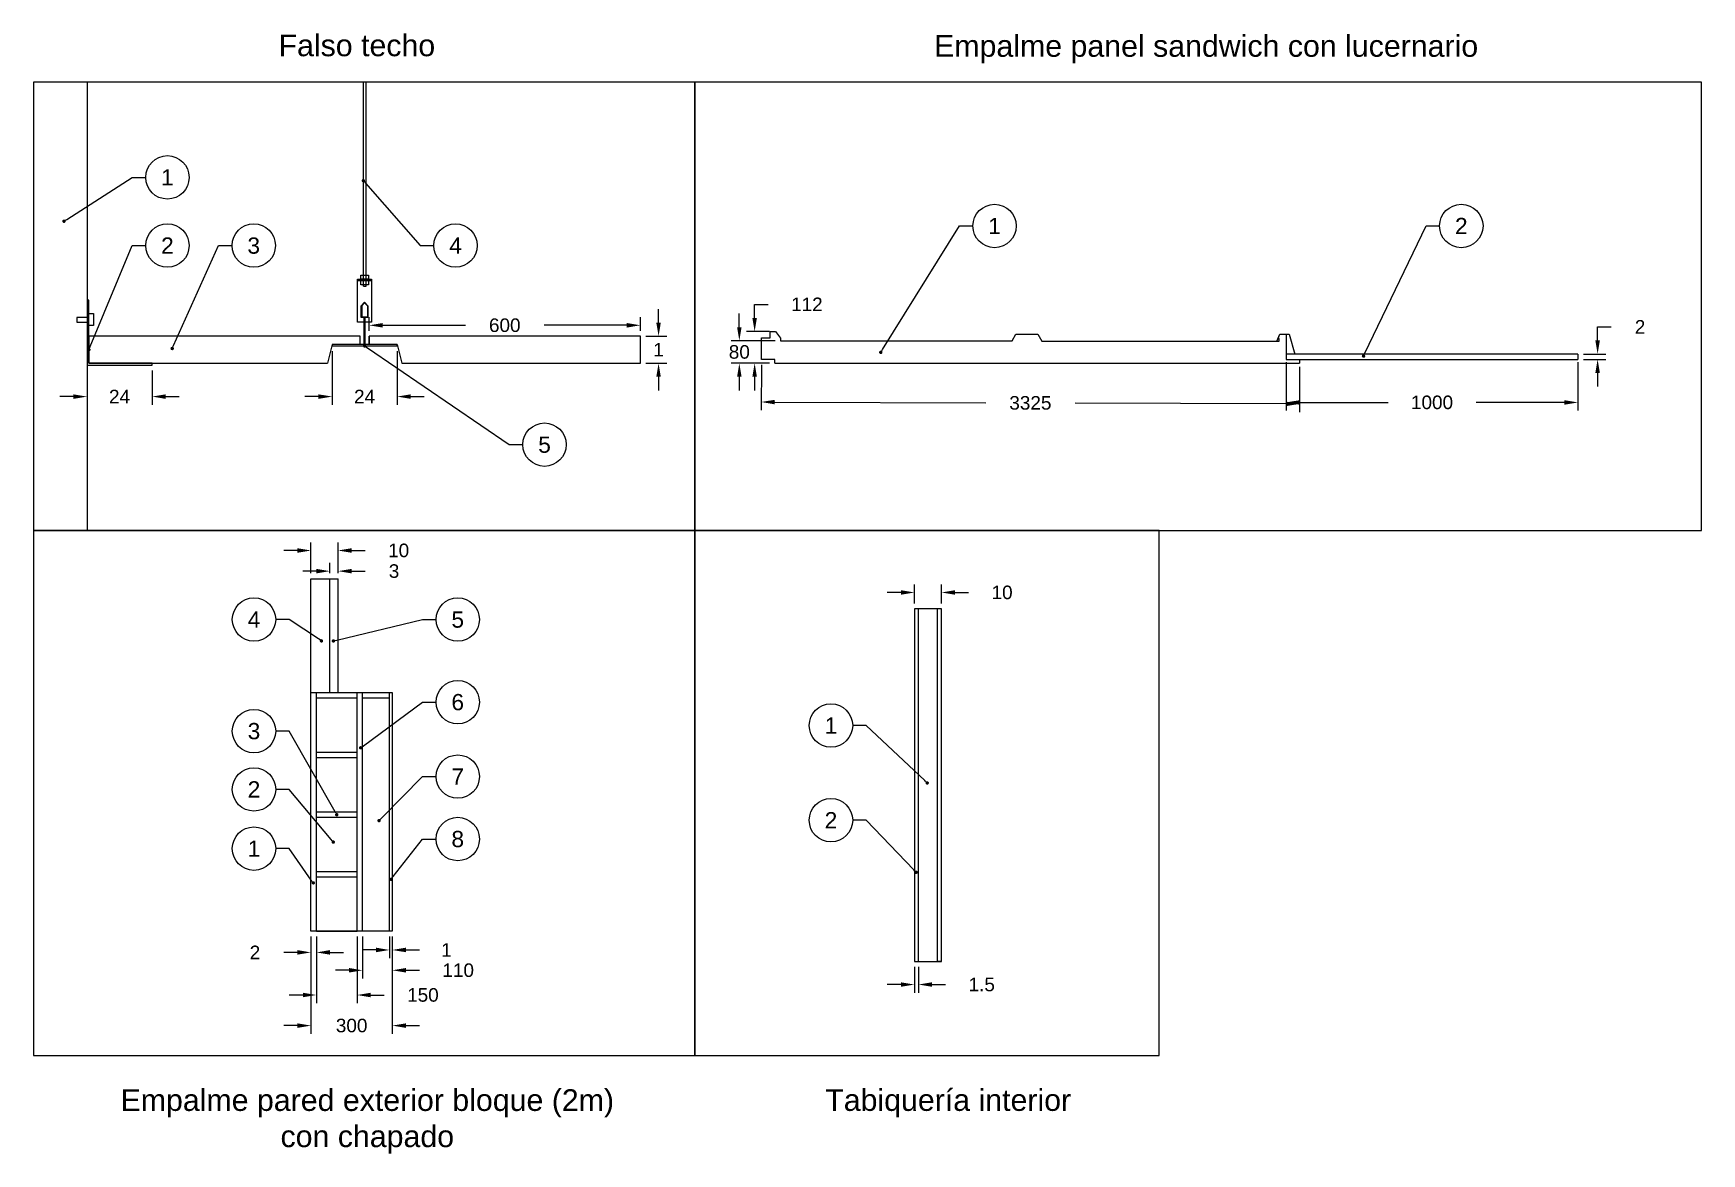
# Model space of a CAD drawing. Header units: millimetres. Extents: x 50.22 to 56.37, y 54.28 to 58.41.
import ezdxf
from ezdxf import colors
from ezdxf.entities.mleader import LeaderData, LeaderLine
from ezdxf.enums import TextEntityAlignment as Align
from ezdxf.math import Vec2, Vec3

# ---------------------------------------------------------------- set-up
doc = ezdxf.new("R2010")
doc.units = ezdxf.units.MM
doc.layers.add('lucernario', color=150, linetype='Continuous')
doc.styles.get("Standard").update_dxf_attribs({"font": 'arial.ttf'})
doc.dimstyles.get("Standard").update_dxf_attribs({"dimtxt": 0.05, "dimasz": 0.05, "dimexe": 0.03, "dimexo": 0.02, "dimgap": 0.09, "dimtad": 0, "dimtih": 1, "dimtoh": 1, "dimdec": 3, "dimzin": 0, "dimdsep": 46, "dimtxsty": 'Standard', "dimcen": 0.09, "dimadec": 0, "dimazin": 0, "dimtfac": 1, "dimtdec": 3, "dimtofl": 0, "dimtmove": 0, "dimatfit": 3, "dimfxl": 1, "dimtolj": 1, "dimtzin": 0, "dimarcsym": 0})

# ---------------------------------------------------------------- blocks, each defined once
blk = doc.blocks.new('*D10')
at = {"color": 0, "lineweight": -2, "transparency": 16777216}
for p, q in [((53.4659, 54.9645), (53.4659, 54.869)), ((53.4809, 54.9645), (53.4809, 54.869)), ((53.4159, 54.899), (53.3659, 54.899)), ((53.5309, 54.899), (53.5809, 54.899))]:
    blk.add_line(p, q, dxfattribs=at)
at = {"color": 0, "transparency": 16777216}
for points in [[(53.4159, 54.9073), (53.4159, 54.8907), (53.4659, 54.899)], [(53.5309, 54.9073), (53.5309, 54.8907), (53.4809, 54.899)]]:
    blk.add_solid(points, dxfattribs=at)
at = {"layer": 'Defpoints', "color": 0, "transparency": 16777216}
for p in [(53.4659, 54.9845), (53.4809, 54.9845), (53.4809, 54.899)]:
    blk.add_point(p, dxfattribs=at)
at = {"color": 0, "transparency": 16777216, "insert": (53.7142, 54.899), "char_height": 0.05, "attachment_point": 5}
blk.add_mtext('\\A1;1.5', dxfattribs=at)
blk = doc.blocks.new('*D11')
at = {"color": 0, "lineweight": -2, "transparency": 16777216}
for p, q in [((53.4659, 56.3045), (53.4659, 56.3749)), ((53.5659, 56.3045), (53.5659, 56.3749)), ((53.4159, 56.3449), (53.3659, 56.3449)), ((53.6159, 56.3449), (53.6659, 56.3449))]:
    blk.add_line(p, q, dxfattribs=at)
at = {"color": 0, "transparency": 16777216}
for points in [[(53.4159, 56.3533), (53.4159, 56.3366), (53.4659, 56.3449)], [(53.6159, 56.3533), (53.6159, 56.3366), (53.5659, 56.3449)]]:
    blk.add_solid(points, dxfattribs=at)
at = {"layer": 'Defpoints', "color": 0, "transparency": 16777216}
for p in [(53.5659, 56.3449), (53.4659, 56.2845), (53.5659, 56.2845)]:
    blk.add_point(p, dxfattribs=at)
at = {"color": 0, "transparency": 16777216, "insert": (53.7893, 56.3449), "char_height": 0.05, "attachment_point": 5}
blk.add_mtext('\\A1;10', dxfattribs=at)
blk = doc.blocks.new('*D12')
at = {"color": 0, "lineweight": -2, "transparency": 16777216}
for p, q in [((51.2607, 55.0756), (51.2607, 54.8304)), ((51.4107, 55.0756), (51.4107, 54.8304)), ((51.2107, 54.8604), (51.1607, 54.8604)), ((51.4607, 54.8604), (51.5107, 54.8604))]:
    blk.add_line(p, q, dxfattribs=at)
at = {"color": 0, "transparency": 16777216}
for points in [[(51.2107, 54.8687), (51.2107, 54.8521), (51.2607, 54.8604)], [(51.4607, 54.8687), (51.4607, 54.8521), (51.4107, 54.8604)]]:
    blk.add_solid(points, dxfattribs=at)
at = {"layer": 'Defpoints', "color": 0, "transparency": 16777216}
for p in [(51.2607, 55.0956), (51.4107, 55.0956), (51.4107, 54.8604)]:
    blk.add_point(p, dxfattribs=at)
at = {"color": 0, "transparency": 16777216, "insert": (51.6535, 54.8604), "char_height": 0.05, "attachment_point": 5}
blk.add_mtext('\\A1;150', dxfattribs=at)
blk = doc.blocks.new('*D14')
at = {"color": 0, "lineweight": -2, "transparency": 16777216}
for p, q in [((51.1907, 56.4997), (51.1407, 56.4997)), ((51.2407, 56.4156), (51.2407, 56.5297)), ((51.3407, 56.4156), (51.3407, 56.5297)), ((51.3907, 56.4997), (51.4407, 56.4997))]:
    blk.add_line(p, q, dxfattribs=at)
at = {"color": 0, "transparency": 16777216}
for points in [[(51.1907, 56.5081), (51.1907, 56.4914), (51.2407, 56.4997)], [(51.3907, 56.5081), (51.3907, 56.4914), (51.3407, 56.4997)]]:
    blk.add_solid(points, dxfattribs=at)
at = {"layer": 'Defpoints', "color": 0, "transparency": 16777216}
for p in [(51.3407, 56.4997), (51.2407, 56.3956), (51.3407, 56.3956)]:
    blk.add_point(p, dxfattribs=at)
at = {"color": 0, "transparency": 16777216, "insert": (51.564, 56.4997), "char_height": 0.05, "attachment_point": 5}
blk.add_mtext('\\A1;10', dxfattribs=at)
blk = doc.blocks.new('*D15')
at = {"color": 0, "lineweight": -2, "transparency": 16777216}
for p, q in [((51.2607, 56.4236), (51.2107, 56.4236)), ((51.3107, 56.4156), (51.3107, 56.4536)), ((51.3407, 56.4156), (51.3407, 56.4536)), ((51.3907, 56.4236), (51.4407, 56.4236))]:
    blk.add_line(p, q, dxfattribs=at)
at = {"color": 0, "transparency": 16777216}
for points in [[(51.2607, 56.4319), (51.2607, 56.4153), (51.3107, 56.4236)], [(51.3907, 56.4319), (51.3907, 56.4153), (51.3407, 56.4236)]]:
    blk.add_solid(points, dxfattribs=at)
at = {"layer": 'Defpoints', "color": 0, "transparency": 16777216}
for p in [(51.3407, 56.4236), (51.3107, 56.3956), (51.3407, 56.3956)]:
    blk.add_point(p, dxfattribs=at)
at = {"color": 0, "transparency": 16777216, "insert": (51.547, 56.4236), "char_height": 0.05, "attachment_point": 5}
blk.add_mtext('\\A1;3', dxfattribs=at)
blk = doc.blocks.new('*D16')
at = {"color": 0, "lineweight": -2, "transparency": 16777216}
for p, q in [((51.2407, 55.0756), (51.2407, 54.9875)), ((51.2607, 55.0756), (51.2607, 54.9875)), ((51.1907, 55.0175), (51.1407, 55.0175)), ((51.3107, 55.0175), (51.3607, 55.0175))]:
    blk.add_line(p, q, dxfattribs=at)
at = {"color": 0, "transparency": 16777216}
for points in [[(51.1907, 55.0259), (51.1907, 55.0092), (51.2407, 55.0175)], [(51.3107, 55.0259), (51.3107, 55.0092), (51.2607, 55.0175)]]:
    blk.add_solid(points, dxfattribs=at)
at = {"layer": 'Defpoints', "color": 0, "transparency": 16777216}
for p in [(51.2407, 55.0956), (51.2607, 55.0956), (51.2407, 55.0175)]:
    blk.add_point(p, dxfattribs=at)
at = {"color": 0, "transparency": 16777216, "insert": (51.0341, 55.0175), "char_height": 0.05, "attachment_point": 5}
blk.add_mtext('\\A1;2', dxfattribs=at)
blk = doc.blocks.new('*D17')
at = {"color": 0, "lineweight": -2, "transparency": 16777216}
for p, q in [((51.4307, 55.0756), (51.4307, 54.9216)), ((51.5407, 55.0756), (51.5407, 54.9216)), ((51.3807, 54.9516), (51.3307, 54.9516)), ((51.5907, 54.9516), (51.6407, 54.9516))]:
    blk.add_line(p, q, dxfattribs=at)
at = {"color": 0, "transparency": 16777216}
for points in [[(51.3807, 54.96), (51.3807, 54.9433), (51.4307, 54.9516)], [(51.5907, 54.96), (51.5907, 54.9433), (51.5407, 54.9516)]]:
    blk.add_solid(points, dxfattribs=at)
at = {"layer": 'Defpoints', "color": 0, "transparency": 16777216}
for p in [(51.4307, 55.0956), (51.5407, 55.0956), (51.5407, 54.9516)]:
    blk.add_point(p, dxfattribs=at)
at = {"color": 0, "transparency": 16777216, "insert": (51.7835, 54.9516), "char_height": 0.05, "attachment_point": 5}
blk.add_mtext('\\A1;110', dxfattribs=at)
blk = doc.blocks.new('*D18')
at = {"color": 0, "lineweight": -2, "transparency": 16777216}
for p, q in [((51.5307, 55.0756), (51.5307, 54.9965)), ((51.5407, 55.0756), (51.5407, 54.9965)), ((51.4807, 55.0265), (51.4307, 55.0265)), ((51.5907, 55.0265), (51.6407, 55.0265))]:
    blk.add_line(p, q, dxfattribs=at)
at = {"color": 0, "transparency": 16777216}
for points in [[(51.4807, 55.0349), (51.4807, 55.0182), (51.5307, 55.0265)], [(51.5907, 55.0349), (51.5907, 55.0182), (51.5407, 55.0265)]]:
    blk.add_solid(points, dxfattribs=at)
at = {"layer": 'Defpoints', "color": 0, "transparency": 16777216}
for p in [(51.5307, 55.0956), (51.5407, 55.0956), (51.5407, 55.0265)]:
    blk.add_point(p, dxfattribs=at)
at = {"color": 0, "transparency": 16777216, "insert": (51.7399, 55.0265), "char_height": 0.05, "attachment_point": 5}
blk.add_mtext('\\A1;1', dxfattribs=at)
blk = doc.blocks.new('*D19')
at = {"color": 0, "lineweight": -2, "transparency": 16777216}
for p, q in [((51.2407, 55.0756), (51.2407, 54.7176)), ((51.5407, 55.0756), (51.5407, 54.7176)), ((51.1907, 54.7476), (51.1407, 54.7476)), ((51.5907, 54.7476), (51.6407, 54.7476))]:
    blk.add_line(p, q, dxfattribs=at)
at = {"color": 0, "transparency": 16777216}
for points in [[(51.1907, 54.7559), (51.1907, 54.7392), (51.2407, 54.7476)], [(51.5907, 54.7559), (51.5907, 54.7392), (51.5407, 54.7476)]]:
    blk.add_solid(points, dxfattribs=at)
at = {"layer": 'Defpoints', "color": 0, "transparency": 16777216}
for p in [(51.2407, 55.0956), (51.5407, 55.0956), (51.5407, 54.7476)]:
    blk.add_point(p, dxfattribs=at)
at = {"color": 0, "transparency": 16777216, "insert": (51.3907, 54.7476), "char_height": 0.05, "attachment_point": 5}
blk.add_mtext('\\A1;300', dxfattribs=at)
blk = doc.blocks.new('*D20')
at = {"color": 0, "lineweight": -2, "transparency": 16777216}
for p, q in [((51.3184, 57.2343), (51.3184, 57.0373)), ((51.5584, 57.2343), (51.5584, 57.0373)), ((51.2684, 57.0673), (51.2184, 57.0673)), ((51.6084, 57.0673), (51.6584, 57.0673))]:
    blk.add_line(p, q, dxfattribs=at)
at = {"color": 0, "transparency": 16777216}
for points in [[(51.2684, 57.0756), (51.2684, 57.0589), (51.3184, 57.0673)], [(51.6084, 57.0756), (51.6084, 57.0589), (51.5584, 57.0673)]]:
    blk.add_solid(points, dxfattribs=at)
at = {"layer": 'Defpoints', "color": 0, "transparency": 16777216}
for p in [(51.3184, 57.2543), (51.5584, 57.2543), (51.5584, 57.0673)]:
    blk.add_point(p, dxfattribs=at)
at = {"color": 0, "transparency": 16777216, "insert": (51.4384, 57.0673), "char_height": 0.05, "attachment_point": 5}
blk.add_mtext('\\A1;24', dxfattribs=at)
blk = doc.blocks.new('*D21')
at = {"color": 0, "lineweight": -2, "transparency": 16777216}
for p, q in [((51.4553, 57.3102), (51.4553, 57.3602)), ((52.4553, 57.3102), (52.4553, 57.3602)), ((51.5053, 57.3302), (51.81, 57.3302)), ((52.4053, 57.3302), (52.1006, 57.3302))]:
    blk.add_line(p, q, dxfattribs=at)
at = {"color": 0, "transparency": 16777216}
for points in [[(51.5053, 57.3385), (51.5053, 57.3218), (51.4553, 57.3302)], [(52.4053, 57.3385), (52.4053, 57.3218), (52.4553, 57.3302)]]:
    blk.add_solid(points, dxfattribs=at)
at = {"layer": 'Defpoints', "color": 0, "transparency": 16777216}
for p in [(51.4553, 57.2902), (52.4553, 57.3302), (52.4553, 57.2902)]:
    blk.add_point(p, dxfattribs=at)
at = {"color": 0, "transparency": 16777216, "insert": (51.9553, 57.3302), "char_height": 0.05, "attachment_point": 5}
blk.add_mtext('\\A1;600', dxfattribs=at)
blk = doc.blocks.new('*D22')
at = {"color": 0, "lineweight": -2, "transparency": 16777216}
for p, q in [((50.4148, 57.1632), (50.4148, 57.0373)), ((50.6548, 57.1632), (50.6548, 57.0373)), ((50.3648, 57.0673), (50.3148, 57.0673)), ((50.7048, 57.0673), (50.7548, 57.0673))]:
    blk.add_line(p, q, dxfattribs=at)
at = {"color": 0, "transparency": 16777216}
for points in [[(50.3648, 57.0756), (50.3648, 57.0589), (50.4148, 57.0673)], [(50.7048, 57.0756), (50.7048, 57.0589), (50.6548, 57.0673)]]:
    blk.add_solid(points, dxfattribs=at)
at = {"layer": 'Defpoints', "color": 0, "transparency": 16777216}
for p in [(50.4148, 57.1832), (50.6548, 57.1832), (50.6548, 57.0673)]:
    blk.add_point(p, dxfattribs=at)
at = {"color": 0, "transparency": 16777216, "insert": (50.5348, 57.0673), "char_height": 0.05, "attachment_point": 5}
blk.add_mtext('\\A1;24', dxfattribs=at)
blk = doc.blocks.new('*D23')
at = {"color": 0, "lineweight": -2, "transparency": 16777216}
for p, q in [((52.8203, 57.3231), (52.8203, 57.3731)), ((52.9519, 57.2731), (52.7903, 57.2731)), ((52.9313, 57.1902), (52.7903, 57.1902)), ((52.8203, 57.1402), (52.8203, 57.0902))]:
    blk.add_line(p, q, dxfattribs=at)
at = {"color": 0, "transparency": 16777216}
for points in [[(52.812, 57.3231), (52.8287, 57.3231), (52.8203, 57.2731)], [(52.812, 57.1402), (52.8287, 57.1402), (52.8203, 57.1902)]]:
    blk.add_solid(points, dxfattribs=at)
at = {"layer": 'Defpoints', "color": 0, "transparency": 16777216}
for p in [(52.8203, 57.2731), (52.9719, 57.2731), (52.9513, 57.1902)]:
    blk.add_point(p, dxfattribs=at)
at = {"color": 0, "transparency": 16777216, "insert": (52.8203, 57.2317), "char_height": 0.05, "attachment_point": 5}
blk.add_mtext('\\A1;80', dxfattribs=at)
blk = doc.blocks.new('*D24')
at = {"color": 0, "lineweight": -2, "transparency": 16777216}
for p, q in [((52.9016, 57.1842), (52.901, 57.0173)), ((54.8866, 57.1773), (54.886, 57.0103)), ((52.9511, 57.0471), (53.7288, 57.0444)), ((54.8361, 57.0405), (54.0584, 57.0432))]:
    blk.add_line(p, q, dxfattribs=at)
at = {"color": 0, "transparency": 16777216}
for points in [[(52.9511, 57.0554), (52.9511, 57.0387), (52.9011, 57.0473)], [(54.8361, 57.0488), (54.8361, 57.0322), (54.8861, 57.0403)]]:
    blk.add_solid(points, dxfattribs=at)
at = {"layer": 'Defpoints', "color": 0, "transparency": 16777216}
for p in [(52.9017, 57.2042), (54.8866, 57.1973), (54.8861, 57.0403)]:
    blk.add_point(p, dxfattribs=at)
at = {"color": 0, "transparency": 16777216, "insert": (53.8936, 57.0438), "char_height": 0.05, "attachment_point": 5}
blk.add_mtext('\\A1;3325', dxfattribs=at)
blk = doc.blocks.new('*D25')
at = {"color": 0, "lineweight": -2, "transparency": 16777216}
for p, q in [((54.8368, 57.1943), (54.8368, 57.0157)), ((55.9127, 57.1943), (55.9127, 57.0157)), ((54.8868, 57.0457), (55.2125, 57.0457)), ((55.8627, 57.0457), (55.5369, 57.0457))]:
    blk.add_line(p, q, dxfattribs=at)
at = {"color": 0, "transparency": 16777216}
for points in [[(54.8868, 57.054), (54.8868, 57.0373), (54.8368, 57.0457)], [(55.8627, 57.054), (55.8627, 57.0373), (55.9127, 57.0457)]]:
    blk.add_solid(points, dxfattribs=at)
at = {"layer": 'Defpoints', "color": 0, "transparency": 16777216}
for p in [(54.8368, 57.2143), (55.9127, 57.2143), (54.8368, 57.0457)]:
    blk.add_point(p, dxfattribs=at)
at = {"color": 0, "transparency": 16777216, "insert": (55.3747, 57.0457), "char_height": 0.05, "attachment_point": 5}
blk.add_mtext('\\A1;1000', dxfattribs=at)
blk = doc.blocks.new('*D27')
at = {"color": 0, "lineweight": -2, "transparency": 16777216}
for p, q in [((55.9853, 57.2743), (55.9853, 57.3243)), ((55.9853, 57.3243), (56.0353, 57.3243)), ((55.9327, 57.2243), (56.0153, 57.2243)), ((55.9327, 57.2043), (56.0153, 57.2043)), ((55.9853, 57.1543), (55.9853, 57.1043))]:
    blk.add_line(p, q, dxfattribs=at)
at = {"color": 0, "transparency": 16777216}
for points in [[(55.9769, 57.2743), (55.9936, 57.2743), (55.9853, 57.2243)], [(55.9769, 57.1543), (55.9936, 57.1543), (55.9853, 57.2043)]]:
    blk.add_solid(points, dxfattribs=at)
at = {"layer": 'Defpoints', "color": 0, "transparency": 16777216}
for p in [(55.9127, 57.2243), (55.9853, 57.2243), (55.9127, 57.2043)]:
    blk.add_point(p, dxfattribs=at)
at = {"color": 0, "transparency": 16777216, "insert": (56.1418, 57.3243), "char_height": 0.05, "attachment_point": 5}
blk.add_mtext('\\A1;2', dxfattribs=at)
blk = doc.blocks.new('_TagCircle')
at = {"color": 0, "linetype": 'ByBlock', "lineweight": -2, "transparency": 16777216}
blk.add_circle((0, 0), 4, dxfattribs=at)
at = {"color": 0, "transparency": 16777216}
blk.add_attdef('NÚMEROETIQUETA', text='', height=3, dxfattribs=at).set_placement((0, -1.5), align=Align.CENTER)
blk = doc.blocks.new('_Dot')
at = {"color": 0, "linetype": 'ByBlock', "lineweight": -2}
blk.add_line((-0.5, 0), (-1, 0), dxfattribs=at)
at = {"color": 0, "linetype": 'ByBlock', "const_width": 0.5}
blk.add_lwpolyline([(-0.25, 0, 1), (0.25, 0, 1)], format="xyb", close=True, dxfattribs=at)
blk = doc.blocks.new('*D31')
at = {"color": 0, "lineweight": -2, "transparency": 16777216}
for p, q in [((52.5225, 57.3402), (52.5225, 57.3902)), ((52.4753, 57.2902), (52.5525, 57.2902)), ((52.4753, 57.1902), (52.5525, 57.1902)), ((52.5225, 57.1402), (52.5225, 57.0902))]:
    blk.add_line(p, q, dxfattribs=at)
at = {"color": 0, "transparency": 16777216}
for points in [[(52.5141, 57.3402), (52.5308, 57.3402), (52.5225, 57.2902)], [(52.5141, 57.1402), (52.5308, 57.1402), (52.5225, 57.1902)]]:
    blk.add_solid(points, dxfattribs=at)
at = {"layer": 'Defpoints', "color": 0, "transparency": 16777216}
for p in [(52.4553, 57.2902), (52.4553, 57.1902), (52.5225, 57.1902)]:
    blk.add_point(p, dxfattribs=at)
at = {"color": 0, "transparency": 16777216, "insert": (52.5225, 57.2402), "char_height": 0.05, "attachment_point": 5}
blk.add_mtext('\\A1;1', dxfattribs=at)
blk = doc.blocks.new('*D32')
at = {"color": 0, "lineweight": -2, "transparency": 16777216}
for p, q in [((52.8768, 57.3574), (52.8768, 57.4074)), ((52.8768, 57.4074), (52.9268, 57.4074)), ((52.9313, 57.3074), (52.8468, 57.3074)), ((52.9313, 57.1902), (52.8468, 57.1902)), ((52.8768, 57.1402), (52.8768, 57.0902))]:
    blk.add_line(p, q, dxfattribs=at)
at = {"color": 0, "transparency": 16777216}
for points in [[(52.8684, 57.3574), (52.8851, 57.3574), (52.8768, 57.3074)], [(52.8684, 57.1402), (52.8851, 57.1402), (52.8768, 57.1902)]]:
    blk.add_solid(points, dxfattribs=at)
at = {"layer": 'Defpoints', "color": 0, "transparency": 16777216}
for p in [(52.8768, 57.3074), (52.9513, 57.3074), (52.9513, 57.1902)]:
    blk.add_point(p, dxfattribs=at)
at = {"color": 0, "transparency": 16777216, "insert": (53.0694, 57.4074), "char_height": 0.05, "attachment_point": 5}
blk.add_mtext('\\A1;112', dxfattribs=at)

msp = doc.modelspace()

# ---------------------------------------------------------------- linework, layer by layer
for p, q in [((50.4148, 58.227), (50.4148, 56.5731)), ((51.4339, 57.4999), (51.4339, 58.227)), ((51.4441, 57.4999), (51.4441, 58.227)), ((51.4122, 57.3422), (51.4122, 57.4999)), ((51.4122, 57.4999), (51.4644, 57.4999)), ((51.4122, 57.4953), (51.4644, 57.4953)), ((51.4339, 57.475), (51.4339, 57.4953)), ((51.4339, 57.475), (51.4441, 57.475)), ((51.4441, 57.475), (51.4441, 57.4953)), ((51.4644, 57.4999), (51.4644, 57.3422)), ((50.4218, 57.4232), (50.4148, 57.4232)), ((50.4218, 57.1902), (50.4218, 57.4232)), ((51.426, 57.4014), (51.438, 57.4149)), ((51.426, 57.3594), (51.426, 57.4014)), ((51.438, 57.4128), (51.428, 57.4014)), ((51.428, 57.4014), (51.428, 57.3612)), ((51.438, 57.4149), (51.4507, 57.4014)), ((51.449, 57.4014), (51.438, 57.4128)), ((51.449, 57.4014), (51.449, 57.3612)), ((51.4507, 57.4014), (51.4507, 57.3594)), ((51.4374, 57.3422), (51.4122, 57.3422)), ((51.4507, 57.3594), (51.426, 57.3594)), ((51.428, 57.3612), (51.449, 57.3612)), ((51.4374, 57.2594), (51.4374, 57.3594)), ((51.4374, 57.3594), (51.4394, 57.3594)), ((51.4394, 57.3594), (51.4394, 57.2594)), ((51.4644, 57.3422), (51.4394, 57.3422)), ((51.4553, 57.2594), (51.4553, 57.2902)), ((52.9017, 57.2042), (52.9017, 57.2842)), ((52.9017, 57.2842), (52.9341, 57.2842)), ((52.9341, 57.2842), (52.9341, 57.3074)), ((52.9341, 57.3074), (52.9542, 57.3074)), ((52.9542, 57.3074), (52.9719, 57.2826)), ((52.9719, 57.2826), (52.9719, 57.2731)), ((53.8265, 57.2731), (53.8405, 57.2973)), ((53.8405, 57.2973), (53.9205, 57.2973)), ((53.9205, 57.2973), (53.9356, 57.2711)), ((54.8022, 57.2711), (54.8136, 57.2973)), ((54.8083, 57.2852), (54.8136, 57.2973)), ((54.8083, 57.2818), (54.8083, 57.2852)), ((54.8111, 57.2818), (54.8083, 57.2818)), ((54.8111, 57.2711), (54.8111, 57.2818)), ((54.8136, 57.2973), (54.8368, 57.2973)), ((54.8136, 57.2973), (54.8475, 57.2973)), ((54.8368, 57.2973), (54.8368, 57.2043)), ((54.8475, 57.2973), (54.8685, 57.2243)), ((51.3184, 57.2597), (51.3022, 57.1902)), ((51.3184, 57.2597), (51.3184, 57.2543)), ((51.4374, 57.2594), (51.3184, 57.2597)), ((51.3184, 57.2543), (51.5584, 57.2543)), ((51.5584, 57.2591), (51.4394, 57.2594)), ((51.5584, 57.2543), (51.5584, 57.2591)), ((51.5584, 57.2591), (51.5761, 57.1902)), ((52.9719, 57.2731), (53.8265, 57.2731)), ((53.9356, 57.2711), (54.8111, 57.2711)), ((50.4148, 57.1832), (50.6548, 57.1832)), ((50.4148, 57.1832), (50.6548, 57.1832)), ((50.6548, 57.1902), (50.4218, 57.1902)), ((50.6548, 57.1832), (50.6548, 57.1902)), ((52.9513, 57.2042), (52.9017, 57.2042)), ((52.9513, 57.1902), (52.9513, 57.2042)), ((52.9513, 57.1902), (54.8866, 57.1902)), ((54.8368, 57.2043), (54.8866, 57.2043)), ((54.8866, 57.2043), (54.8866, 57.1902)), ((51.3107, 55.9756), (51.3107, 56.3956)), ((51.3407, 55.9756), (51.3407, 56.3956)), ((53.4809, 54.9845), (53.4809, 56.2845)), ((53.5509, 54.9845), (53.5509, 56.2845)), ((51.2407, 55.9756), (51.5407, 55.9756)), ((51.2607, 55.0956), (51.2607, 55.9756)), ((51.4107, 55.9556), (51.2607, 55.9556)), ((51.4107, 55.0956), (51.4107, 55.9756)), ((51.4307, 55.0956), (51.4307, 55.9756)), ((51.5307, 55.9556), (51.4307, 55.9556)), ((51.5307, 55.0956), (51.5307, 55.9756)), ((51.2607, 55.7556), (51.4107, 55.7556)), ((51.4107, 55.7356), (51.2607, 55.7356)), ((51.2607, 55.5356), (51.4107, 55.5356)), ((51.4107, 55.5156), (51.2607, 55.5156)), ((51.2607, 55.3156), (51.4107, 55.3156)), ((51.4107, 55.2956), (51.2607, 55.2956)), ((51.2607, 55.0956), (51.4107, 55.0956)), ((53.5659, 54.9845), (53.5509, 54.9845))]:
    msp.add_line(p, q)
for points in [[(50.217, 56.5731), (52.6557, 56.5731), (52.6557, 58.227), (50.217, 58.227)], [(52.6557, 56.5731), (56.3689, 56.5731), (56.3689, 58.227), (52.6557, 58.227)], [(51.4525, 57.4999), (51.4241, 57.4999), (51.4241, 57.5155), (51.4525, 57.5155)], [(51.4525, 57.4797), (51.4241, 57.4797), (51.4241, 57.4953), (51.4525, 57.4953)], [(50.4218, 57.3592), (50.3774, 57.3592), (50.3774, 57.3421), (50.4218, 57.3421)], [(50.4218, 57.3742), (50.439, 57.3742), (50.439, 57.3296), (50.4218, 57.3296)], [(50.217, 54.6371), (52.6557, 54.6371), (52.6557, 56.5731), (50.217, 56.5731)], [(52.6557, 54.6371), (54.3687, 54.6371), (54.3687, 56.5731), (52.6557, 56.5731)], [(53.4659, 54.9845), (53.5659, 54.9845), (53.5659, 56.2845), (53.4659, 56.2845)]]:
    msp.add_lwpolyline(points, close=True)
for points in [[(51.4218, 57.2594), (51.4218, 57.2902), (50.4218, 57.2902), (50.4218, 57.1902), (51.3022, 57.1902)], [(51.5761, 57.1902), (52.4553, 57.1902), (52.4553, 57.2902), (51.4553, 57.2902), (51.4553, 57.2594)], [(51.5407, 55.9756), (51.5407, 55.0956), (51.2407, 55.0956), (51.2407, 56.3956), (51.3407, 56.3956)]]:
    msp.add_lwpolyline(points)
at = {"layer": 'lucernario'}
msp.add_line((55.9127, 57.2243), (55.9127, 57.2043), dxfattribs=at)
msp.add_lwpolyline([(55.9127, 57.2243), (54.8368, 57.2243), (54.8368, 57.2043), (55.9127, 57.2043)], dxfattribs=at)

# ---------------------------------------------------------------- texts
at = {"char_height": 0.08, "attachment_point": 1}
for s, width, insert in [('Falso techo', 0.768606, (51.1211, 58.4025)), ('Empalme panel sandwich con lucernario', 2.168995, (53.5386, 58.4004)), ('\\pxqc;Empalme pared exterior bloque (2m) con chapado', 1.867186, (50.5148, 54.5129)), ('Tabiquería interior', 1.017273, (53.1371, 54.5131))]:
    msp.add_mtext_dynamic_manual_height_columns(s, width=width, gutter_width=12.5, heights=[0], dxfattribs=dict(at, insert=insert))

# ---------------------------------------------------------------- dimensions: what is measured, and where the dimension line sits
for base, p1, p2, text, picture, middle in [((52.8768, 57.3074), (52.9513, 57.1902), (52.9513, 57.3074), '112', '*D32', (53.0694, 57.4074)), ((55.9853, 57.2243), (55.9127, 57.2043), (55.9127, 57.2243), '2', '*D27', (56.1418, 57.3243))]:
    dim = msp.add_linear_dim(base=base, p1=p1, p2=p2, angle=90, text=text, dimstyle='Standard')
    dim.commit()
    dim.dimension.update_dxf_attribs({"geometry": picture, "text_midpoint": middle})
for base, p1, p2, text, picture, middle in [((52.4553, 57.3302), (51.4553, 57.2902), (52.4553, 57.2902), '600', '*D21', (51.9553, 57.3302)), ((54.8368, 57.0457), (55.9127, 57.2143), (54.8368, 57.2143), '1000', '*D25', (55.3747, 57.0457)), ((51.3407, 56.4997), (51.2407, 56.3956), (51.3407, 56.3956), '10', '*D14', (51.564, 56.4997)), ((51.3407, 56.4236), (51.3107, 56.3956), (51.3407, 56.3956), '3', '*D15', (51.547, 56.4236)), ((53.5659, 56.3449), (53.4659, 56.2845), (53.5659, 56.2845), '10', '*D11', (53.7893, 56.3449)), ((51.2407, 55.0175), (51.2607, 55.0956), (51.2407, 55.0956), '2', '*D16', (51.0341, 55.0175)), ((51.5407, 54.7476), (51.2407, 55.0956), (51.5407, 55.0956), '300', '*D19', (51.3907, 54.7476)), ((51.4107, 54.8604), (51.2607, 55.0956), (51.4107, 55.0956), '150', '*D12', (51.6535, 54.8604)), ((51.5407, 54.9516), (51.4307, 55.0956), (51.5407, 55.0956), '110', '*D17', (51.7835, 54.9516)), ((51.5407, 55.0265), (51.5307, 55.0956), (51.5407, 55.0956), '1', '*D18', (51.7399, 55.0265)), ((53.4809, 54.899), (53.4659, 54.9845), (53.4809, 54.9845), '1.5', '*D10', (53.7142, 54.899))]:
    dim = msp.add_linear_dim(base=base, p1=p1, p2=p2, text=text, dimstyle='Standard')
    dim.commit()
    dim.dimension.update_dxf_attribs({"geometry": picture, "text_midpoint": middle})
for base, p1, p2, text, picture, middle in [((52.5225, 57.1902), (52.4553, 57.2902), (52.4553, 57.1902), '1', '*D31', (52.5225, 57.2402)), ((52.8203, 57.2731), (52.9513, 57.1902), (52.9719, 57.2731), '80', '*D23', (52.8203, 57.2317))]:
    dim = msp.add_linear_dim(base=base, p1=p1, p2=p2, angle=90, text=text, dimstyle='Standard')
    dim.commit()
    dim.dimension.update_dxf_attribs({"geometry": picture, "text_midpoint": middle, "dimtype": 160})
for base, p1, p2, picture, middle in [((51.5584, 57.0673), (51.3184, 57.2543), (51.5584, 57.2543), '*D20', (51.4384, 57.0673)), ((50.6548, 57.0673), (50.4148, 57.1832), (50.6548, 57.1832), '*D22', (50.5348, 57.0673))]:
    dim = msp.add_linear_dim(base=base, p1=p1, p2=p2, text='24', dimstyle='Standard')
    dim.commit()
    dim.dimension.update_dxf_attribs({"geometry": picture, "text_midpoint": middle, "dimtype": 160})
dim = msp.add_aligned_dim(p1=(52.9017, 57.2042), p2=(54.8866, 57.1973), distance=-0.157, text='3325', dimstyle='Standard')
dim.commit()
dim.dimension.update_dxf_attribs({"geometry": '*D24', "text_midpoint": (53.8936, 57.0438)})

# ---------------------------------------------------------------- leaders
ml = msp.add_multileader_block('Standard')
ml.set_content('_TagCircle', color=256, scale=0.02)
ml.set_attribute('NÚMEROETIQUETA', '1', width=0)
ml.set_leader_properties()
ml.set_arrow_properties(name='DOT')
ml.build(insert=Vec2(0, 0))
ml.multileader.update_dxf_attribs({"dogleg_length": 1, "arrow_head_size": 0.0125, "scale": 0.05})
ctx = ml.context
ctx.base_point, ctx.scale, ctx.char_height, ctx.arrow_head_size, ctx.landing_gap_size, ctx.plane_origin = Vec3(50.6313, 57.8758), 0.05, 0.025, 0.0125, 0.05, Vec3(50.3299, 57.7139)
notes = []
notes.append((ctx, [(0, (1, 1, 0), (50.5813, 57.8758), (1, 0), 0.05, [(0, [(50.3299, 57.7139)], 0, [])])]))
ctx.block.insert = Vec3(50.7113, 57.8758)
ml = msp.add_multileader_block('Standard')
ml.set_content('_TagCircle', color=256, scale=0.02)
ml.set_attribute('NÚMEROETIQUETA', '4', width=0)
ml.set_leader_properties()
ml.set_arrow_properties(name='DOT')
ml.build(insert=Vec2(0, 0))
ml.multileader.update_dxf_attribs({"dogleg_length": 1, "arrow_head_size": 0.0125, "scale": 0.05})
ctx = ml.context
ctx.base_point, ctx.scale, ctx.char_height, ctx.arrow_head_size, ctx.landing_gap_size, ctx.plane_origin = Vec3(51.6938, 57.6242), 0.05, 0.025, 0.0125, 0.05, Vec3(51.4339, 57.8635)
notes.append((ctx, [(0, (1, 1, 0), (51.6438, 57.6242), (1, 0), 0.05, [(0, [(51.4339, 57.8635)], 0, [])])]))
ctx.block.insert = Vec3(51.7738, 57.6242)
ml = msp.add_multileader_block('Standard')
ml.set_content('_TagCircle', color=256, scale=0.02)
ml.set_attribute('NÚMEROETIQUETA', '1', width=0)
ml.set_leader_properties()
ml.set_arrow_properties(name='DOT')
ml.build(insert=Vec2(0, 0))
ml.multileader.update_dxf_attribs({"dogleg_length": 1, "arrow_head_size": 0.0125, "scale": 0.05})
ctx = ml.context
ctx.base_point, ctx.scale, ctx.char_height, ctx.arrow_head_size, ctx.landing_gap_size, ctx.plane_origin = Vec3(53.6817, 57.6964), 0.05, 0.025, 0.0125, 0.05, Vec3(53.3419, 57.2304)
notes.append((ctx, [(0, (1, 1, 0), (53.6317, 57.6964), (1, 0), 0.05, [(0, [(53.3419, 57.2304)], 0, [])])]))
ctx.block.insert = Vec3(53.7617, 57.6964)
ml = msp.add_multileader_block('Standard')
ml.set_content('_TagCircle', color=256, scale=0.02)
ml.set_attribute('NÚMEROETIQUETA', '2', width=0)
ml.set_leader_properties()
ml.set_arrow_properties(name='DOT')
ml.build(insert=Vec2(0, 0))
ml.multileader.update_dxf_attribs({"dogleg_length": 1, "arrow_head_size": 0.0125, "scale": 0.05})
ctx = ml.context
ctx.base_point, ctx.scale, ctx.char_height, ctx.arrow_head_size, ctx.landing_gap_size, ctx.plane_origin = Vec3(55.4027, 57.6964), 0.05, 0.025, 0.0125, 0.05, Vec3(55.1221, 57.2165)
notes.append((ctx, [(0, (1, 1, 0), (55.3527, 57.6964), (1, 0), 0.05, [(0, [(55.1221, 57.2165)], 0, [])])]))
ctx.block.insert = Vec3(55.4827, 57.6964)
ml = msp.add_multileader_block('Standard')
ml.set_content('_TagCircle', color=256, scale=0.02)
ml.set_attribute('NÚMEROETIQUETA', '2', width=0)
ml.set_leader_properties()
ml.set_arrow_properties(name='DOT')
ml.build(insert=Vec2(0, 0))
ml.multileader.update_dxf_attribs({"dogleg_length": 1, "arrow_head_size": 0.0125, "scale": 0.05})
ctx = ml.context
ctx.base_point, ctx.scale, ctx.char_height, ctx.arrow_head_size, ctx.landing_gap_size, ctx.plane_origin = Vec3(50.6313, 57.6242), 0.05, 0.025, 0.0125, 0.05, Vec3(50.4218, 57.2402)
notes.append((ctx, [(0, (1, 1, 0), (50.5813, 57.6242), (1, 0), 0.05, [(0, [(50.4218, 57.2402)], 0, [])])]))
ctx.block.insert = Vec3(50.7113, 57.6242)
ml = msp.add_multileader_block('Standard')
ml.set_content('_TagCircle', color=256, scale=0.02)
ml.set_attribute('NÚMEROETIQUETA', '3', width=0)
ml.set_leader_properties()
ml.set_arrow_properties(name='DOT')
ml.build(insert=Vec2(0, 0))
ml.multileader.update_dxf_attribs({"dogleg_length": 1, "arrow_head_size": 0.0125, "scale": 0.05})
ctx = ml.context
ctx.base_point, ctx.scale, ctx.char_height, ctx.arrow_head_size, ctx.landing_gap_size, ctx.plane_origin = Vec3(50.9496, 57.6242), 0.05, 0.025, 0.0125, 0.05, Vec3(50.7289, 57.2446)
notes.append((ctx, [(0, (1, 1, 0), (50.8996, 57.6242), (1, 0), 0.05, [(0, [(50.7289, 57.2446)], 0, [])])]))
ctx.block.insert = Vec3(51.0296, 57.6242)
ml = msp.add_multileader_block('Standard')
ml.set_content('_TagCircle', color=256, scale=0.02)
ml.set_attribute('NÚMEROETIQUETA', '5', width=0)
ml.set_leader_properties()
ml.set_arrow_properties(name='DOT')
ml.build(insert=Vec2(0, 0))
ml.multileader.update_dxf_attribs({"dogleg_length": 1, "arrow_head_size": 0.0125, "scale": 0.05})
ctx = ml.context
ctx.base_point, ctx.scale, ctx.char_height, ctx.arrow_head_size, ctx.landing_gap_size, ctx.plane_origin = Vec3(52.022, 56.89), 0.05, 0.025, 0.0125, 0.05, Vec3(51.4384, 57.2543)
notes.append((ctx, [(0, (1, 1, 0), (51.972, 56.89), (1, 0), 0.05, [(0, [(51.4384, 57.2543)], 0, [])])]))
ctx.block.insert = Vec3(52.102, 56.89)
ml = msp.add_multileader_block('Standard')
ml.set_content('_TagCircle', color=256, scale=0.02)
ml.set_attribute('NÚMEROETIQUETA', '4', width=0)
ml.set_leader_properties()
ml.set_arrow_properties(name='DOT')
ml.build(insert=Vec2(0, 0))
ml.multileader.update_dxf_attribs({"dogleg_length": 1, "arrow_head_size": 0.0125, "scale": 0.05})
ctx = ml.context
ctx.base_point, ctx.scale, ctx.char_height, ctx.arrow_head_size, ctx.landing_gap_size, ctx.plane_origin = Vec3(50.9506, 56.2451), 0.05, 0.025, 0.0125, 0.05, Vec3(51.2794, 56.1665)
notes.append((ctx, [(0, (1, 1, 0), (51.1606, 56.2451), (-1, 0), 0.05, [(0, [(51.2794, 56.1665)], 0, [])])]))
ctx.block.insert = Vec3(51.0306, 56.2451)
ml = msp.add_multileader_block('Standard')
ml.set_content('_TagCircle', color=256, scale=0.02)
ml.set_attribute('NÚMEROETIQUETA', '5', width=0)
ml.set_leader_properties()
ml.set_arrow_properties(name='DOT')
ml.build(insert=Vec2(0, 0))
ml.multileader.update_dxf_attribs({"dogleg_length": 1, "arrow_head_size": 0.0125, "scale": 0.05})
ctx = ml.context
ctx.base_point, ctx.scale, ctx.char_height, ctx.arrow_head_size, ctx.landing_gap_size, ctx.plane_origin = Vec3(51.7019, 56.2451), 0.05, 0.025, 0.0125, 0.05, Vec3(51.3235, 56.1662)
notes.append((ctx, [(0, (1, 1, 0), (51.6519, 56.2451), (1, 0), 0.05, [(0, [(51.3235, 56.1662)], 0, [])])]))
ctx.block.insert = Vec3(51.7819, 56.2451)
ml = msp.add_multileader_block('Standard')
ml.set_content('_TagCircle', color=256, scale=0.02)
ml.set_attribute('NÚMEROETIQUETA', '6', width=0)
ml.set_leader_properties()
ml.set_arrow_properties(name='DOT')
ml.build(insert=Vec2(0, 0))
ml.multileader.update_dxf_attribs({"dogleg_length": 1, "arrow_head_size": 0.0125, "scale": 0.05})
ctx = ml.context
ctx.base_point, ctx.scale, ctx.char_height, ctx.arrow_head_size, ctx.landing_gap_size, ctx.plane_origin = Vec3(51.7019, 55.9405), 0.05, 0.025, 0.0125, 0.05, Vec3(51.424, 55.7721)
notes.append((ctx, [(0, (1, 1, 0), (51.6519, 55.9405), (1, 0), 0.05, [(0, [(51.424, 55.7721)], 0, [])])]))
ctx.block.insert = Vec3(51.7819, 55.9405)
ml = msp.add_multileader_block('Standard')
ml.set_content('_TagCircle', color=256, scale=0.02)
ml.set_attribute('NÚMEROETIQUETA', '1', width=0)
ml.set_leader_properties()
ml.set_arrow_properties(name='DOT')
ml.build(insert=Vec2(0, 0))
ml.multileader.update_dxf_attribs({"dogleg_length": 1, "arrow_head_size": 0.0125, "scale": 0.05})
ctx = ml.context
ctx.base_point, ctx.scale, ctx.char_height, ctx.arrow_head_size, ctx.landing_gap_size, ctx.plane_origin = Vec3(53.0783, 55.8542), 0.05, 0.025, 0.0125, 0.05, Vec3(53.5132, 55.6424)
notes.append((ctx, [(0, (1, 1, 0), (53.2883, 55.8542), (-1, 0), 0.05, [(0, [(53.5132, 55.6424)], 0, [])])]))
ctx.block.insert = Vec3(53.1583, 55.8542)
ml = msp.add_multileader_block('Standard')
ml.set_content('_TagCircle', color=256, scale=0.02)
ml.set_attribute('NÚMEROETIQUETA', '3', width=0)
ml.set_leader_properties()
ml.set_arrow_properties(name='DOT')
ml.build(insert=Vec2(0, 0))
ml.multileader.update_dxf_attribs({"dogleg_length": 1, "arrow_head_size": 0.0125, "scale": 0.05})
ctx = ml.context
ctx.base_point, ctx.scale, ctx.char_height, ctx.arrow_head_size, ctx.landing_gap_size, ctx.plane_origin = Vec3(50.9506, 55.8337), 0.05, 0.025, 0.0125, 0.05, Vec3(51.3357, 55.5253)
notes.append((ctx, [(0, (1, 1, 0), (51.1606, 55.8337), (-1, 0), 0.05, [(0, [(51.3357, 55.5253)], 0, [])])]))
ctx.block.insert = Vec3(51.0306, 55.8337)
ml = msp.add_multileader_block('Standard')
ml.set_content('_TagCircle', color=256, scale=0.02)
ml.set_attribute('NÚMEROETIQUETA', '7', width=0)
ml.set_leader_properties()
ml.set_arrow_properties(name='DOT')
ml.build(insert=Vec2(0, 0))
ml.multileader.update_dxf_attribs({"dogleg_length": 1, "arrow_head_size": 0.0125, "scale": 0.05})
ctx = ml.context
ctx.base_point, ctx.scale, ctx.char_height, ctx.arrow_head_size, ctx.landing_gap_size, ctx.plane_origin = Vec3(51.7019, 55.6659), 0.05, 0.025, 0.0125, 0.05, Vec3(51.4918, 55.5036)
notes.append((ctx, [(0, (1, 1, 0), (51.6519, 55.6659), (1, 0), 0.05, [(0, [(51.4918, 55.5036)], 0, [])])]))
ctx.block.insert = Vec3(51.7819, 55.6659)
ml = msp.add_multileader_block('Standard')
ml.set_content('_TagCircle', color=256, scale=0.02)
ml.set_attribute('NÚMEROETIQUETA', '2', width=0)
ml.set_leader_properties()
ml.set_arrow_properties(name='DOT')
ml.build(insert=Vec2(0, 0))
ml.multileader.update_dxf_attribs({"dogleg_length": 1, "arrow_head_size": 0.0125, "scale": 0.05})
ctx = ml.context
ctx.base_point, ctx.scale, ctx.char_height, ctx.arrow_head_size, ctx.landing_gap_size, ctx.plane_origin = Vec3(50.9506, 55.6188), 0.05, 0.025, 0.0125, 0.05, Vec3(51.323, 55.4244)
notes.append((ctx, [(0, (1, 1, 0), (51.1606, 55.6188), (-1, 0), 0.05, [(0, [(51.323, 55.4244)], 0, [])])]))
ctx.block.insert = Vec3(51.0306, 55.6188)
ml = msp.add_multileader_block('Standard')
ml.set_content('_TagCircle', color=256, scale=0.02)
ml.set_attribute('NÚMEROETIQUETA', '2', width=0)
ml.set_leader_properties()
ml.set_arrow_properties(name='DOT')
ml.build(insert=Vec2(0, 0))
ml.multileader.update_dxf_attribs({"dogleg_length": 1, "arrow_head_size": 0.0125, "scale": 0.05})
ctx = ml.context
ctx.base_point, ctx.scale, ctx.char_height, ctx.arrow_head_size, ctx.landing_gap_size, ctx.plane_origin = Vec3(53.0783, 55.5049), 0.05, 0.025, 0.0125, 0.05, Vec3(53.472, 55.3129)
notes.append((ctx, [(0, (1, 1, 0), (53.2883, 55.5049), (-1, 0), 0.05, [(0, [(53.472, 55.3129)], 0, [])])]))
ctx.block.insert = Vec3(53.1583, 55.5049)
ml = msp.add_multileader_block('Standard')
ml.set_content('_TagCircle', color=256, scale=0.02)
ml.set_attribute('NÚMEROETIQUETA', '8', width=0)
ml.set_leader_properties()
ml.set_arrow_properties(name='DOT')
ml.build(insert=Vec2(0, 0))
ml.multileader.update_dxf_attribs({"dogleg_length": 1, "arrow_head_size": 0.0125, "scale": 0.05})
ctx = ml.context
ctx.base_point, ctx.scale, ctx.char_height, ctx.arrow_head_size, ctx.landing_gap_size, ctx.plane_origin = Vec3(51.7019, 55.4357), 0.05, 0.025, 0.0125, 0.05, Vec3(51.5362, 55.2873)
notes.append((ctx, [(0, (1, 1, 0), (51.6519, 55.4357), (1, 0), 0.05, [(0, [(51.5362, 55.2873)], 0, [])])]))
ctx.block.insert = Vec3(51.7819, 55.4357)
ml = msp.add_multileader_block('Standard')
ml.set_content('_TagCircle', color=256, scale=0.02)
ml.set_attribute('NÚMEROETIQUETA', '1', width=0)
ml.set_leader_properties()
ml.set_arrow_properties(name='DOT')
ml.build(insert=Vec2(0, 0))
ml.multileader.update_dxf_attribs({"dogleg_length": 1, "arrow_head_size": 0.0125, "scale": 0.05})
ctx = ml.context
ctx.base_point, ctx.scale, ctx.char_height, ctx.arrow_head_size, ctx.landing_gap_size, ctx.plane_origin = Vec3(50.9506, 55.4002), 0.05, 0.025, 0.0125, 0.05, Vec3(51.2492, 55.274)
notes.append((ctx, [(0, (1, 1, 0), (51.1606, 55.4002), (-1, 0), 0.05, [(0, [(51.2492, 55.274)], 0, [])])]))
ctx.block.insert = Vec3(51.0306, 55.4002)
for ctx, leaders in notes:
    for number, flags, end, landing, length, lines in leaders:
        leader = LeaderData()
        leader.index, (leader.has_last_leader_line, leader.has_dogleg_vector, leader.attachment_direction) = number, flags
        leader.last_leader_point, leader.dogleg_vector, leader.dogleg_length = Vec3(end), Vec3(landing), length
        for number, points, colour, breaks in lines:
            line = LeaderLine()
            line.index, line.vertices, line.color, line.breaks = number, Vec3.list(points), colors.encode_raw_color(colour), breaks
            leader.lines.append(line)
        ctx.leaders.append(leader)

doc.saveas('drawing.dxf')
